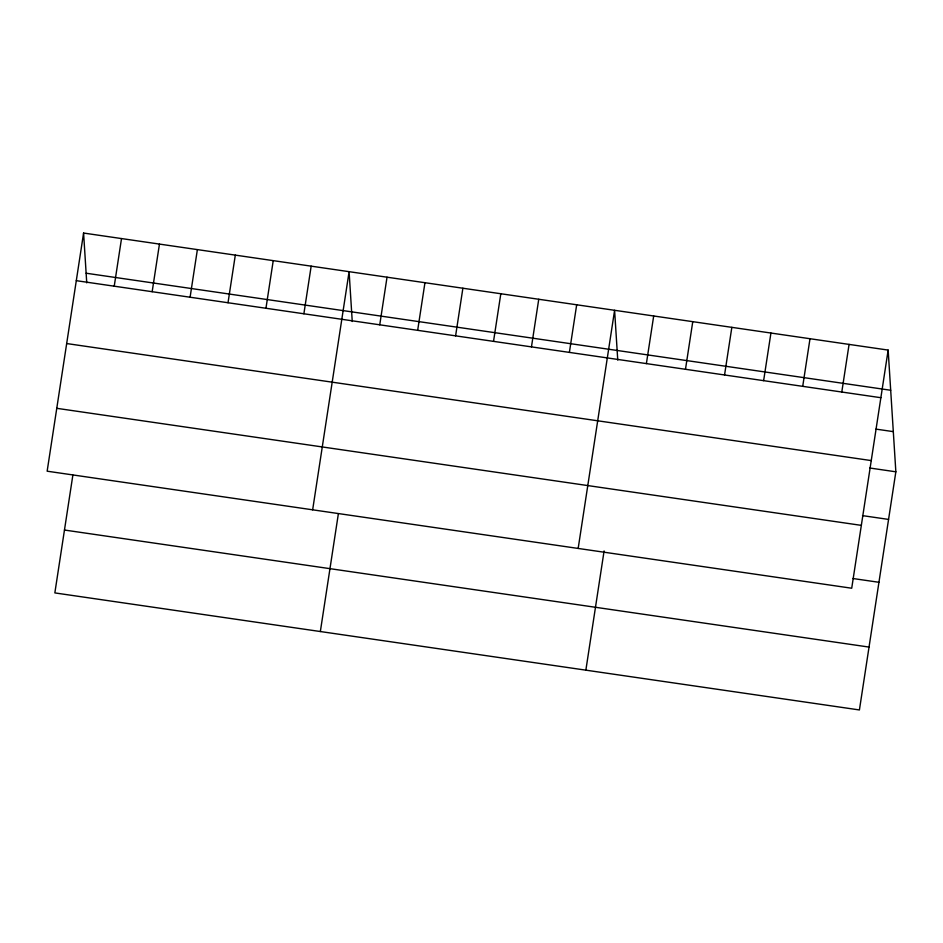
<?xml version="1.0" encoding="UTF-8"?>
<svg xmlns="http://www.w3.org/2000/svg" width="943" height="943" viewBox="0 0 943 943"><rect width="100%" height="100%" fill="white"/><g stroke="black" fill="none" stroke-linecap="round" stroke-linejoin="round"><path stroke-width="1.41" d="M83.585 233.051L47.15 471.194L851.718 588.232L888.153 350.089L83.585 233.051L86.744 282.876M72.87 475.107L54.847 592.911L859.415 709.949L895.85 471.806L888.153 350.089M114.233 286.189L121.517 238.567M152.165 291.705L159.45 244.096M190.097 297.222L197.382 249.612M228.017 302.738L235.314 255.129M265.95 308.267L273.234 260.645M303.882 313.783L311.166 266.162M312.652 509.821L349.099 271.678L352.246 321.492M320.349 631.527L338.372 513.735M379.746 324.816L387.031 277.195M417.666 330.333L424.951 282.711M455.599 335.849L462.883 288.228M493.531 341.366L500.816 293.744M531.463 346.883L538.748 299.261M569.383 352.399L576.68 304.778M578.165 548.449L614.6 310.306L617.759 360.12M585.862 670.155L604.098 550.948M646.391 363.609L653.688 315.988M685.478 369.291L692.763 321.669M724.554 374.972L731.839 327.351M763.63 380.654L770.926 333.044M802.717 386.347L810.002 338.726M841.793 392.029L849.077 344.407M86.131 273.222L890.699 390.261M76.3 280.672L880.868 397.71M875.941 429.112L893.316 431.635M66.682 343.547L871.249 460.585M869.8 468.011L895.85 471.806M862.515 515.632L888.565 519.416M56.769 408.319L861.336 525.369M852.885 578.507L878.947 582.291M64.466 530.037L869.033 647.075"/></g></svg>
